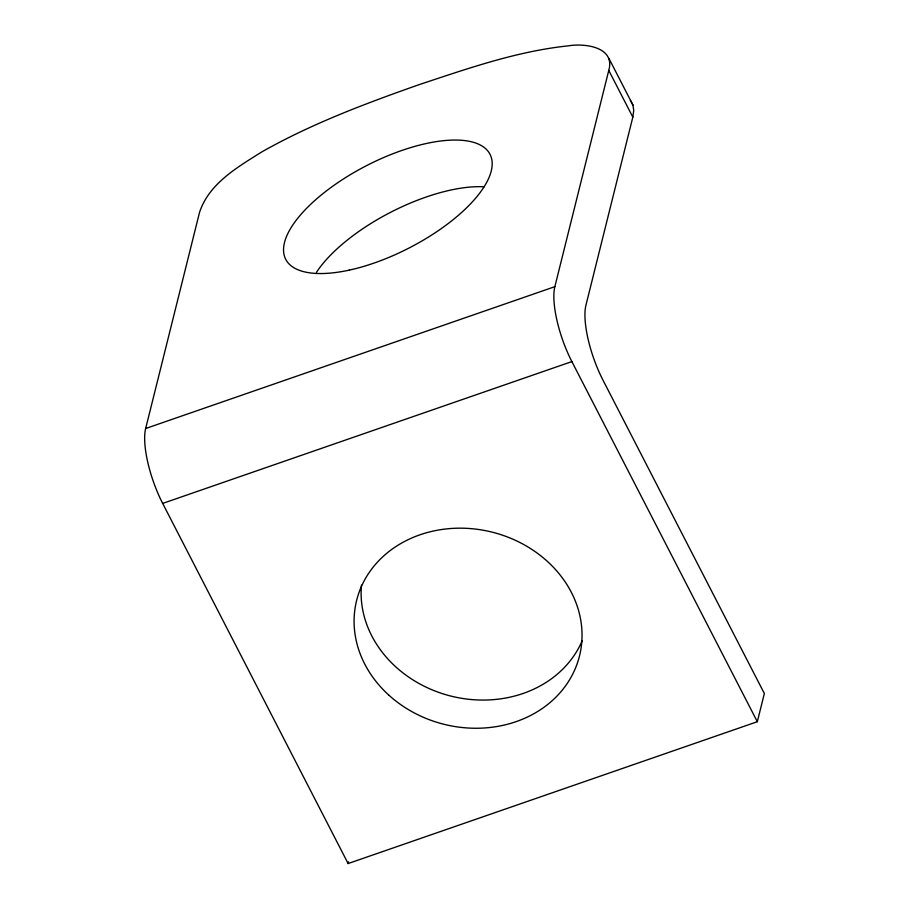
<?xml version="1.0" encoding="UTF-8"?>
<svg xmlns="http://www.w3.org/2000/svg" width="909" height="909" viewBox="0 0 909 909"><rect width="100%" height="100%" fill="white"/><g stroke="black" fill="none" stroke-linecap="round" stroke-linejoin="round"><path stroke-width="1.36" d="M757.322 721.712L571.875 361.589A57.426 17.532 70.9 0 1 554.854 286.676L608.769 70.425C615.563 46.814 584.453 43.053 568.17 45.859C516.573 51.302 467.203 68.72 418.231 84.946C364.554 103.91 310.867 124.01 261.269 152.235C237.226 167.37 208.968 183.663 199.571 212.263L145.656 428.514A57.426 17.532 70.9 0 0 162.677 503.416L348.124 863.55L757.322 721.712L764.355 693.522L602.962 380.098A57.426 17.532 70.9 0 1 585.941 305.197L632.823 117.136L633.732 110.58L632.925 105.024L608.871 58.312M348.124 863.55L348.556 861.789M145.656 428.514L554.854 286.676M162.677 503.416L571.875 361.589M630.414 100.467L632.925 105.024M608.769 70.425L632.823 117.136M582.169 640.754A114.852 99.058 14 0 1 450.807 696.055A114.852 99.058 14 0 1 361.464 585.146M316.434 272.382A114.852 46.348 -27.2 0 1 484.19 186.799M388.722 695.033A114.852 99.058 14 0 0 578.601 659.286A114.852 99.058 14 0 0 436.843 530.322A114.852 99.058 14 0 0 388.722 695.033M349.17 270.143A114.852 46.348 -27.2 0 0 491.076 156.803A114.852 46.348 -27.2 0 0 323.343 193.31A114.852 46.348 -27.2 0 0 349.17 270.143"/></g></svg>
